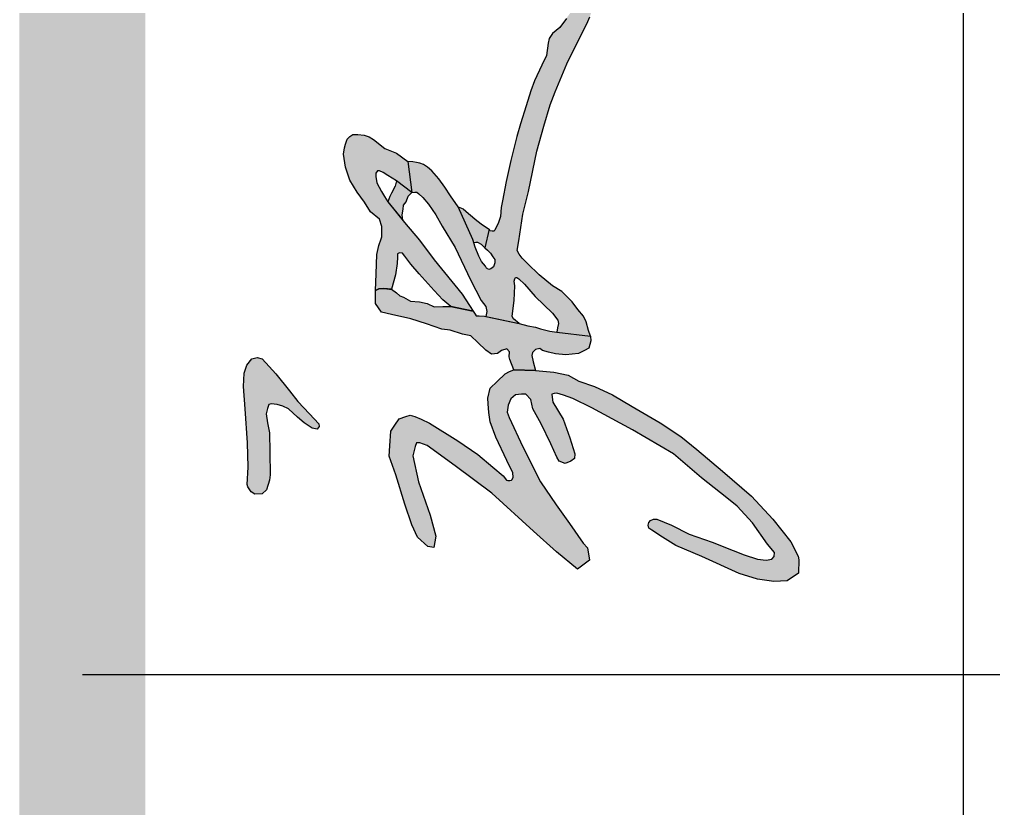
# Model space of a CAD drawing. Header units: millimetres. Extents: x 1621 to 2881, y 1542 to 1880.
# Drawn here: x 2471.48 to 2479.22, y 1641.2 to 1647.48 of the extents above; entities that cross this region are included whole.
import ezdxf

# ---------------------------------------------------------------- set-up
doc = ezdxf.new("R2010")
doc.units = ezdxf.units.MM

# ---------------------------------------------------------------- blocks, each defined once
blk = doc.blocks.new('tk')
for points in [[(13.4175, -234.1667), (13.4426, -234.1629), (13.457, -234.1637), (13.4728, -234.1775), (13.506, -234.2075), (13.5496, -234.2602), (13.6092, -234.3447), (13.6591, -234.4345), (13.7614, -234.6046), (13.8826, -234.8597), (13.9691, -235.026), (14.005, -235.0722), (14.0136, -235.1119), (14.0051, -235.1527), (14.271, -235.2086), (14.2244, -235.1711), (14.2149, -235.1522), (14.2226, -235.0857), (14.2297, -235.0246), (14.2363, -234.9084), (14.2309, -234.871), (14.2358, -234.853), (14.2413, -234.8418), (14.2526, -234.843), (14.2672, -234.8529), (14.3117, -234.8949), (14.3969, -234.9939), (14.4655, -235.0606), (14.5362, -235.1251), (14.5768, -235.1826), (14.5828, -235.2088), (14.5759, -235.2431), (14.5697, -235.2759), (14.8373, -235.308), (14.8215, -235.2638), (14.8018, -235.1952), (14.7815, -235.1483), (14.736, -235.0957), (14.6928, -235.0364), (14.6086, -234.9529), (14.5366, -234.9089), (14.4288, -234.8211), (14.3366, -234.7309), (14.295, -234.6887), (14.2708, -234.6556), (14.2555, -234.6286), (14.268, -234.5515), (14.2985, -234.3381), (14.3442, -234.1589), (14.4112, -233.8382), (14.4661, -233.6382), (14.5163, -233.4688), (14.5578, -233.3654), (14.6496, -233.1431), (14.7424, -232.9556), (14.808, -232.8258), (14.8316, -232.7707), (14.852, -232.7081), (14.8577, -232.6703), (14.8513, -232.6457), (14.8374, -232.6275), (14.8124, -232.6053), (14.794, -232.6035), (14.7761, -232.6032), (14.7422, -232.6342), (14.7149, -232.6851), (14.6459, -232.7827), (14.5931, -232.8543), (14.535, -232.904), (14.5087, -232.9418), (14.5023, -232.9796), (14.4865, -233.0769), (14.4506, -233.1535), (14.3936, -233.279), (14.3632, -233.3586), (14.3259, -233.4789), (14.2813, -233.6209), (14.2524, -233.7228), (14.2031, -233.9127), (14.1676, -234.08), (14.1383, -234.2327), (14.1271, -234.2862), (14.1211, -234.3579), (14.1032, -234.412), (14.0891, -234.4418), (14.0779, -234.4658), (14.0701, -234.4745), (14.0561, -234.4737), (14.0414, -234.4716), (14.0315, -234.458), (13.9978, -234.6054), (14.0182, -234.6242), (14.0422, -234.6486), (14.0618, -234.6767), (14.0771, -234.6994), (14.0768, -234.7245), (14.0656, -234.7575), (14.0466, -234.7739), (14.0291, -234.778), (14.0119, -234.7673), (14.0029, -234.7534), (13.9713, -234.7141), (13.9505, -234.6723), (13.9221, -234.6005), (13.9022, -234.5392), (13.7868, -234.2796), (13.7258, -234.1934), (13.6806, -234.1242), (13.6335, -234.0591), (13.5766, -233.9942), (13.5409, -233.9648), (13.5094, -233.9438), (13.4815, -233.9342), (13.455, -233.9284), (13.4268, -233.9233), (13.3853, -233.9191)], [(13.1284, -234.9448), (13.1352, -234.8125), (13.14, -234.6604), (13.155, -234.5873), (13.1736, -234.5339), (13.179, -234.5192), (13.1783, -234.4364), (13.1596, -234.3783), (13.0903, -234.3203), (13.0429, -234.2429), (12.9834, -234.1647), (12.926, -234.0685), (12.8906, -233.9644), (12.8746, -233.863), (12.8819, -233.8112), (12.8902, -233.782), (12.9033, -233.7434), (12.9254, -233.722), (12.948, -233.7051), (12.9898, -233.7063), (13.0387, -233.7116), (13.0793, -233.7229), (13.1119, -233.7463), (13.2026, -233.8174), (13.2954, -233.8552), (13.3853, -233.9191), (13.4175, -234.1667), (13.2952, -234.0748), (13.2259, -234.0317), (13.1912, -234.0067), (13.1615, -233.9947), (13.1449, -233.9935), (13.1325, -234.0135), (13.1312, -234.0398), (13.1402, -234.0885), (13.1766, -234.1593), (13.2, -234.199), (13.2262, -234.2408), (13.3593, -234.4055), (13.4774, -234.5461), (13.5962, -234.7017), (13.8187, -234.9754), (13.9039, -235.1093), (13.7263, -235.0725), (13.6642, -235.0192), (13.594, -234.9468), (13.4765, -234.8131), (13.4104, -234.7372), (13.3631, -234.6735), (13.3427, -234.649), (13.3198, -234.6465), (13.3035, -234.6539), (13.3035, -234.68), (13.3019, -234.7306), (13.2872, -234.8221), (13.2565, -234.9352), (13.1939, -234.9296), (13.1561, -234.932)], [(13.345, -234.3878), (13.3422, -234.3453), (13.3499, -234.2998), (13.3519, -234.2678), (13.373, -234.2402), (13.3876, -234.1956), (13.4175, -234.1667), (13.2952, -234.0748), (13.2842, -234.116), (13.2563, -234.1724), (13.2425, -234.1996), (13.2262, -234.2408)], [(13.9978, -234.6054), (13.9723, -234.5806), (13.9422, -234.5633), (13.9265, -234.5641), (13.9113, -234.5673), (13.9022, -234.5392), (13.7868, -234.2796), (13.8264, -234.2975), (13.8674, -234.3333), (13.9355, -234.3881), (13.9793, -234.424), (14.0315, -234.458)], [(14.2273, -235.5761), (14.1976, -235.4938), (14.1908, -235.4728), (14.1928, -235.4336), (14.1729, -235.4088), (14.1309, -235.4222), (14.0991, -235.4468), (14.051, -235.452), (14.0048, -235.4199), (13.9409, -235.3601), (13.8855, -235.3055), (13.8193, -235.2915), (13.7225, -235.2605), (13.657, -235.2522), (13.5346, -235.2113), (13.4088, -235.1709), (13.255, -235.1368), (13.1764, -235.118), (13.1284, -235.0501), (13.1284, -234.9448), (13.1561, -234.932), (13.1939, -234.9296), (13.2399, -234.9337), (13.2565, -234.9352), (13.2947, -234.9648), (13.3228, -234.9891), (13.3522, -234.9995), (13.4077, -235.0291), (13.478, -235.0353), (13.5407, -235.0481), (13.5954, -235.0747), (13.6633, -235.0717), (13.7263, -235.0725), (13.7655, -235.0795), (13.8413, -235.0974), (13.9039, -235.1093), (13.9206, -235.133), (13.9279, -235.1471), (13.9528, -235.1481), (13.9939, -235.1504), (14.271, -235.2086), (14.3392, -235.227), (14.3998, -235.2381), (14.4414, -235.2511), (14.515, -235.2685), (14.5697, -235.2759), (14.8373, -235.308), (14.8412, -235.345), (14.8229, -235.4032), (14.7904, -235.4214), (14.7431, -235.4457), (14.6419, -235.4557), (14.5593, -235.4477), (14.5031, -235.4356), (14.4548, -235.4217), (14.4339, -235.4067), (14.3993, -235.4157), (14.3767, -235.438), (14.3701, -235.4629), (14.382, -235.5128), (14.4017, -235.5805)], [(12.1087, -236.487), (12.1164, -236.3498), (12.1113, -236.1569), (12.0941, -235.886), (12.0813, -235.7094), (12.0847, -235.6014), (12.1053, -235.5388), (12.1455, -235.4882), (12.1884, -235.4788), (12.2286, -235.4899), (12.2835, -235.5508), (12.3377, -235.6072), (12.4448, -235.7435), (12.5113, -235.8281), (12.6033, -235.9252), (12.6795, -236.0041), (12.6812, -236.0273), (12.6667, -236.0478), (12.6264, -236.0401), (12.5613, -235.9973), (12.5099, -235.9527), (12.4388, -235.8858), (12.3916, -235.8652), (12.348, -235.8524), (12.3008, -235.8464), (12.282, -235.8524), (12.2708, -235.8841), (12.2614, -235.9252), (12.2708, -235.9981), (12.2871, -236.0761), (12.2888, -236.2296), (12.2914, -236.4096), (12.2861, -236.4529), (12.2625, -236.5303), (12.2279, -236.5619), (12.1694, -236.5652), (12.1402, -236.5448), (12.1149, -236.5052)], [(13.5447, -236.9803), (13.4617, -236.9054), (13.417, -236.8077), (13.3608, -236.6432), (13.2906, -236.4109), (13.2385, -236.2627), (13.2434, -236.1813), (13.2507, -236.064), (13.2833, -236.016), (13.3172, -235.9659), (13.3713, -235.9465), (13.4038, -235.9376), (13.441, -235.9469), (13.4923, -235.9673), (13.5575, -236.0009), (13.7841, -236.14), (13.9416, -236.2477), (14.0613, -236.3504), (14.1427, -236.4184), (14.1703, -236.4517), (14.1808, -236.455), (14.1954, -236.4553), (14.2086, -236.4539), (14.2145, -236.448), (14.2222, -236.4299), (14.2204, -236.3944), (14.1731, -236.2974), (14.0851, -236.1105), (14.0391, -235.9884), (14.0285, -235.9148), (14.0231, -235.8471), (14.0212, -235.8016), (14.0405, -235.7222), (14.095, -235.6677), (14.1601, -235.6079), (14.1933, -235.5886), (14.2273, -235.5761), (14.4017, -235.5805), (14.5454, -235.5947), (14.6601, -235.6194), (14.7451, -235.6661), (14.8695, -235.7086), (15.0132, -235.7744), (15.1674, -235.8664), (15.3903, -235.9966), (15.5546, -236.1064), (15.6825, -236.2103), (15.8863, -236.3822), (16.1169, -236.5812), (16.2869, -236.7635), (16.4293, -236.9422), (16.487, -237.0575), (16.4926, -237.0869), (16.4904, -237.1933), (16.4011, -237.2532), (16.2937, -237.2588), (16.1649, -237.2385), (16.0198, -237.1955), (15.7213, -237.0609), (15.5156, -236.9715), (15.4085, -236.9055), (15.3238, -236.8516), (15.3003, -236.8332), (15.2964, -236.8117), (15.3009, -236.7881), (15.3136, -236.7746), (15.3386, -236.7628), (15.3637, -236.764), (15.4799, -236.8114), (15.6219, -236.8815), (15.8049, -236.9448), (15.9707, -237.0107), (16.0597, -237.0461), (16.1646, -237.0812), (16.2332, -237.09), (16.2773, -237.0807), (16.2979, -237.0593), (16.2987, -237.0286), (16.2441, -236.961), (16.126, -236.7912), (16.0038, -236.6609), (15.9208, -236.5923), (15.7183, -236.4342), (15.4966, -236.2444), (15.1701, -236.0516), (14.8481, -235.8791), (14.6968, -235.8047), (14.6236, -235.7781), (14.5712, -235.7626), (14.5493, -235.7654), (14.5291, -235.7706), (14.532, -235.7931), (14.5389, -235.8318), (14.619, -235.9685), (14.6738, -236.1163), (14.7141, -236.2445), (14.7114, -236.2796), (14.6809, -236.303), (14.6351, -236.3201), (14.5874, -236.3021), (14.5704, -236.2706), (14.5219, -236.1654), (14.4455, -236.0063), (14.379, -235.8868), (14.3628, -235.8131), (14.3233, -235.769), (14.2892, -235.7681), (14.2407, -235.7741), (14.2056, -235.8053), (14.1831, -235.8571), (14.1753, -235.9134), (14.1924, -235.9549), (14.3003, -236.1872), (14.4397, -236.466), (14.5649, -236.6489), (14.6706, -236.7966), (14.779, -236.9525), (14.8137, -236.9916), (14.8308, -237.0879), (14.7351, -237.1602), (14.568, -237.0233), (14.385, -236.8596), (14.0524, -236.5551), (13.7626, -236.3388), (13.5396, -236.1762), (13.4809, -236.1575), (13.4559, -236.1575), (13.4434, -236.1862), (13.4259, -236.26), (13.4709, -236.465), (13.5633, -236.7324), (13.6083, -236.8987), (13.5921, -236.9874)]]:
    blk.add_hatch(color=256).paths.add_polyline_path(points)
for p, q in [((17.8, -10), (17.8, -262)), ((25, -238), (10.8, -238))]:
    blk.add_line(p, q)
at = {"const_width": 1}
blk.add_lwpolyline([(25, -287), (10.8, -287), (10.8, -10), (25, -10)], dxfattribs=at)
for points in [[(13.4175, -234.1667), (13.4426, -234.1629), (13.457, -234.1637), (13.4728, -234.1775), (13.506, -234.2075), (13.5496, -234.2602), (13.6092, -234.3447), (13.6591, -234.4345), (13.7614, -234.6046), (13.8826, -234.8597), (13.9691, -235.026), (14.005, -235.0722), (14.0136, -235.1119), (14.0051, -235.1527), (14.271, -235.2086), (14.2244, -235.1711), (14.2149, -235.1522), (14.2226, -235.0857), (14.2297, -235.0246), (14.2363, -234.9084), (14.2309, -234.871), (14.2358, -234.853), (14.2413, -234.8418), (14.2526, -234.843), (14.2672, -234.8529), (14.3117, -234.8949), (14.3969, -234.9939), (14.4655, -235.0606), (14.5362, -235.1251), (14.5768, -235.1826), (14.5828, -235.2088), (14.5759, -235.2431), (14.5697, -235.2759), (14.8373, -235.308), (14.8215, -235.2638), (14.8018, -235.1952), (14.7815, -235.1483), (14.736, -235.0957), (14.6928, -235.0364), (14.6086, -234.9529), (14.5366, -234.9089), (14.4288, -234.8211), (14.3366, -234.7309), (14.295, -234.6887), (14.2708, -234.6556), (14.2555, -234.6286), (14.268, -234.5515), (14.2985, -234.3381), (14.3442, -234.1589), (14.4112, -233.8382), (14.4661, -233.6382), (14.5163, -233.4688), (14.5578, -233.3654), (14.6496, -233.1431), (14.7424, -232.9556), (14.808, -232.8258), (14.8316, -232.7707)], [(14.6459, -232.7827), (14.5931, -232.8543), (14.535, -232.904), (14.5087, -232.9418), (14.5023, -232.9796), (14.4865, -233.0769), (14.4506, -233.1535), (14.3936, -233.279), (14.3632, -233.3586), (14.3259, -233.4789), (14.2813, -233.6209), (14.2524, -233.7228), (14.2031, -233.9127), (14.1676, -234.08), (14.1383, -234.2327), (14.1271, -234.2862), (14.1211, -234.3579), (14.1032, -234.412), (14.0891, -234.4418), (14.0779, -234.4658), (14.0701, -234.4745), (14.0561, -234.4737), (14.0414, -234.4716), (14.0315, -234.458), (13.9978, -234.6054), (14.0182, -234.6242), (14.0422, -234.6486), (14.0618, -234.6767), (14.0771, -234.6994), (14.0768, -234.7245), (14.0656, -234.7575), (14.0466, -234.7739), (14.0291, -234.778), (14.0119, -234.7673), (14.0029, -234.7534), (13.9713, -234.7141), (13.9505, -234.6723), (13.9221, -234.6005), (13.9022, -234.5392), (13.7868, -234.2796), (13.7258, -234.1934), (13.6806, -234.1242), (13.6335, -234.0591), (13.5766, -233.9942), (13.5409, -233.9648), (13.5094, -233.9438), (13.4815, -233.9342), (13.455, -233.9284), (13.4268, -233.9233), (13.3853, -233.9191), (13.4175, -234.1667)], [(13.1284, -234.9448), (13.1352, -234.8125), (13.14, -234.6604), (13.155, -234.5873), (13.1736, -234.5339), (13.179, -234.5192), (13.1783, -234.4364), (13.1596, -234.3783), (13.0903, -234.3203), (13.0429, -234.2429), (12.9834, -234.1647), (12.926, -234.0685), (12.8906, -233.9644), (12.8746, -233.863), (12.8819, -233.8112), (12.8902, -233.782), (12.9033, -233.7434), (12.9254, -233.722), (12.948, -233.7051), (12.9898, -233.7063), (13.0387, -233.7116), (13.0793, -233.7229), (13.1119, -233.7463), (13.2026, -233.8174), (13.2954, -233.8552), (13.3853, -233.9191), (13.4175, -234.1667), (13.2952, -234.0748), (13.2259, -234.0317), (13.1912, -234.0067), (13.1615, -233.9947), (13.1449, -233.9935), (13.1325, -234.0135), (13.1312, -234.0398), (13.1402, -234.0885), (13.1766, -234.1593), (13.2, -234.199), (13.2262, -234.2408), (13.3593, -234.4055), (13.4774, -234.5461), (13.5962, -234.7017), (13.8187, -234.9754), (13.9039, -235.1093), (13.7263, -235.0725), (13.6642, -235.0192), (13.594, -234.9468), (13.4765, -234.8131), (13.4104, -234.7372), (13.3631, -234.6735), (13.3427, -234.649), (13.3198, -234.6465), (13.3035, -234.6539), (13.3035, -234.68), (13.3019, -234.7306), (13.2872, -234.8221), (13.2565, -234.9352), (13.1939, -234.9296), (13.1561, -234.932), (13.1284, -234.9448)], [(13.345, -234.3878), (13.3422, -234.3453), (13.3499, -234.2998), (13.3519, -234.2678), (13.373, -234.2402), (13.3876, -234.1956), (13.4175, -234.1667), (13.2952, -234.0748), (13.2842, -234.116), (13.2563, -234.1724), (13.2425, -234.1996), (13.2262, -234.2408), (13.345, -234.3878)], [(13.9978, -234.6054), (13.9723, -234.5806), (13.9422, -234.5633), (13.9265, -234.5641), (13.9113, -234.5673), (13.9022, -234.5392), (13.7868, -234.2796), (13.8264, -234.2975), (13.8674, -234.3333), (13.9355, -234.3881), (13.9793, -234.424), (14.0315, -234.458), (13.9978, -234.6054)], [(14.2273, -235.5761), (14.1976, -235.4938), (14.1908, -235.4728), (14.1928, -235.4336), (14.1729, -235.4088), (14.1309, -235.4222), (14.0991, -235.4468), (14.051, -235.452), (14.0048, -235.4199), (13.9409, -235.3601), (13.8855, -235.3055), (13.8193, -235.2915), (13.7225, -235.2605), (13.657, -235.2522), (13.5346, -235.2113), (13.4088, -235.1709), (13.255, -235.1368), (13.1764, -235.118), (13.1284, -235.0501), (13.1284, -234.9448), (13.1561, -234.932), (13.1939, -234.9296), (13.2399, -234.9337), (13.2565, -234.9352), (13.2947, -234.9648), (13.3228, -234.9891), (13.3522, -234.9995), (13.4077, -235.0291), (13.478, -235.0353), (13.5407, -235.0481), (13.5954, -235.0747), (13.6633, -235.0717), (13.7263, -235.0725), (13.7655, -235.0795), (13.8413, -235.0974), (13.9039, -235.1093), (13.9206, -235.133), (13.9279, -235.1471), (13.9528, -235.1481), (13.9939, -235.1504), (14.271, -235.2086), (14.3392, -235.227), (14.3998, -235.2381), (14.4414, -235.2511), (14.515, -235.2685), (14.5697, -235.2759), (14.8373, -235.308), (14.8412, -235.345), (14.8229, -235.4032), (14.7904, -235.4214), (14.7431, -235.4457), (14.6419, -235.4557), (14.5593, -235.4477), (14.5031, -235.4356), (14.4548, -235.4217), (14.4339, -235.4067), (14.3993, -235.4157), (14.3767, -235.438), (14.3701, -235.4629), (14.382, -235.5128), (14.4017, -235.5805), (14.2273, -235.5761)], [(12.1087, -236.487), (12.1164, -236.3498), (12.1113, -236.1569), (12.0941, -235.886), (12.0813, -235.7094), (12.0847, -235.6014), (12.1053, -235.5388), (12.1455, -235.4882), (12.1884, -235.4788), (12.2286, -235.4899), (12.2835, -235.5508), (12.3377, -235.6072), (12.4448, -235.7435), (12.5113, -235.8281), (12.6033, -235.9252), (12.6795, -236.0041), (12.6812, -236.0273), (12.6667, -236.0478), (12.6264, -236.0401), (12.5613, -235.9973), (12.5099, -235.9527), (12.4388, -235.8858), (12.3916, -235.8652), (12.348, -235.8524), (12.3008, -235.8464), (12.282, -235.8524), (12.2708, -235.8841), (12.2614, -235.9252), (12.2708, -235.9981), (12.2871, -236.0761), (12.2888, -236.2296), (12.2914, -236.4096), (12.2861, -236.4529), (12.2625, -236.5303), (12.2279, -236.5619), (12.1694, -236.5652), (12.1402, -236.5448), (12.1149, -236.5052), (12.1087, -236.487)], [(13.5447, -236.9803), (13.4617, -236.9054), (13.417, -236.8077), (13.3608, -236.6432), (13.2906, -236.4109), (13.2385, -236.2627), (13.2434, -236.1813), (13.2507, -236.064), (13.2833, -236.016), (13.3172, -235.9659), (13.3713, -235.9465), (13.4038, -235.9376), (13.441, -235.9469), (13.4923, -235.9673), (13.5575, -236.0009), (13.7841, -236.14), (13.9416, -236.2477), (14.0613, -236.3504), (14.1427, -236.4184), (14.1703, -236.4517), (14.1808, -236.455), (14.1954, -236.4553), (14.2086, -236.4539), (14.2145, -236.448), (14.2222, -236.4299), (14.2204, -236.3944), (14.1731, -236.2974), (14.0851, -236.1105), (14.0391, -235.9884), (14.0285, -235.9148), (14.0231, -235.8471), (14.0212, -235.8016), (14.0405, -235.7222), (14.095, -235.6677), (14.1601, -235.6079), (14.1933, -235.5886), (14.2273, -235.5761), (14.4017, -235.5805), (14.5454, -235.5947), (14.6601, -235.6194), (14.7451, -235.6661), (14.8695, -235.7086), (15.0132, -235.7744), (15.1674, -235.8664), (15.3903, -235.9966), (15.5546, -236.1064), (15.6825, -236.2103), (15.8863, -236.3822), (16.1169, -236.5812), (16.2869, -236.7635), (16.4293, -236.9422), (16.487, -237.0575), (16.4926, -237.0869), (16.4904, -237.1933), (16.4011, -237.2532), (16.2937, -237.2588), (16.1649, -237.2385), (16.0198, -237.1955), (15.7213, -237.0609), (15.5156, -236.9715), (15.4085, -236.9055), (15.3238, -236.8516), (15.3003, -236.8332), (15.2964, -236.8117), (15.3009, -236.7881), (15.3136, -236.7746), (15.3386, -236.7628), (15.3637, -236.764), (15.4799, -236.8114), (15.6219, -236.8815), (15.8049, -236.9448), (15.9707, -237.0107), (16.0597, -237.0461), (16.1646, -237.0812), (16.2332, -237.09), (16.2773, -237.0807), (16.2979, -237.0593), (16.2987, -237.0286), (16.2441, -236.961), (16.126, -236.7912), (16.0038, -236.6609), (15.9208, -236.5923), (15.7183, -236.4342), (15.4966, -236.2444), (15.1701, -236.0516), (14.8481, -235.8791), (14.6968, -235.8047), (14.6236, -235.7781), (14.5712, -235.7626), (14.5493, -235.7654), (14.5291, -235.7706), (14.532, -235.7931), (14.5389, -235.8318), (14.619, -235.9685), (14.6738, -236.1163), (14.7141, -236.2445), (14.7114, -236.2796), (14.6809, -236.303), (14.6351, -236.3201), (14.5874, -236.3021), (14.5704, -236.2706), (14.5219, -236.1654), (14.4455, -236.0063), (14.379, -235.8868), (14.3628, -235.8131), (14.3233, -235.769), (14.2892, -235.7681), (14.2407, -235.7741), (14.2056, -235.8053), (14.1831, -235.8571), (14.1753, -235.9134), (14.1924, -235.9549), (14.3003, -236.1872), (14.4397, -236.466), (14.5649, -236.6489), (14.6706, -236.7966), (14.779, -236.9525), (14.8137, -236.9916), (14.8308, -237.0879), (14.7351, -237.1602), (14.568, -237.0233), (14.385, -236.8596), (14.0524, -236.5551), (13.7626, -236.3388), (13.5396, -236.1762), (13.4809, -236.1575), (13.4559, -236.1575), (13.4434, -236.1862), (13.4259, -236.26), (13.4709, -236.465), (13.5633, -236.7324), (13.6083, -236.8987), (13.5921, -236.9874), (13.5447, -236.9803)]]:
    blk.add_lwpolyline(points)

msp = doc.modelspace()

# ---------------------------------------------------------------- block references
msp.add_blockref('tk', (2461.1828, 1880.2666))

doc.saveas('drawing.dxf')
